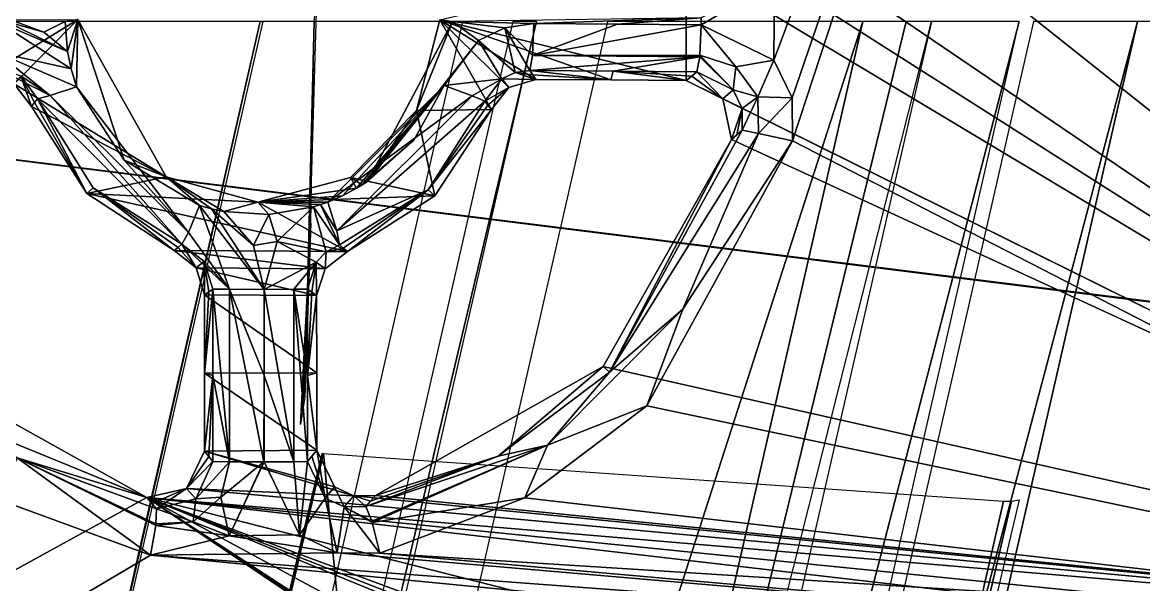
# Model space of a CAD drawing. Header units: millimetres. Extents: x -228 to 228, y -204 to 237.
# Drawn here: x 119.99 to 143.63, y -11.89 to -0.02 of the extents above; entities that cross this region are included whole.
import ezdxf

# ---------------------------------------------------------------- set-up
doc = ezdxf.new("R2010")
doc.units = ezdxf.units.MM
doc.header["$LTSCALE"] = 127.314815
for name, color, linetype in [('1', 7, 'CONTINUOUS'), ('1254', 7, 'CONTINUOUS'), ('1388', 7, 'CONTINUOUS'), ('1413', 7, 'CONTINUOUS'), ('1781', 7, 'CONTINUOUS'), ('1782', 7, 'CONTINUOUS'), ('1783', 7, 'CONTINUOUS'), ('1784', 7, 'CONTINUOUS'), ('1785', 7, 'CONTINUOUS'), ('1787', 7, 'CONTINUOUS'), ('1789', 7, 'CONTINUOUS'), ('1790', 7, 'CONTINUOUS'), ('1793', 7, 'CONTINUOUS'), ('1795', 7, 'CONTINUOUS'), ('1796', 7, 'CONTINUOUS'), ('2163', 7, 'CONTINUOUS'), ('28', 7, 'CONTINUOUS'), ('54', 7, 'CONTINUOUS'), ('579', 7, 'CONTINUOUS'), ('598', 7, 'CONTINUOUS'), ('605', 7, 'CONTINUOUS'), ('628', 7, 'CONTINUOUS'), ('629', 7, 'CONTINUOUS'), ('630', 7, 'CONTINUOUS'), ('631', 7, 'CONTINUOUS'), ('632', 7, 'CONTINUOUS'), ('633', 7, 'CONTINUOUS'), ('634', 7, 'CONTINUOUS'), ('636', 7, 'CONTINUOUS'), ('637', 7, 'CONTINUOUS'), ('733', 7, 'CONTINUOUS'), ('734', 7, 'CONTINUOUS'), ('735', 7, 'CONTINUOUS'), ('736', 7, 'CONTINUOUS'), ('737', 7, 'CONTINUOUS'), ('738', 7, 'CONTINUOUS'), ('739', 7, 'CONTINUOUS'), ('750', 7, 'CONTINUOUS'), ('751', 7, 'CONTINUOUS'), ('752', 7, 'CONTINUOUS'), ('753', 7, 'CONTINUOUS'), ('755', 7, 'CONTINUOUS'), ('756', 7, 'CONTINUOUS'), ('757', 7, 'CONTINUOUS'), ('758', 7, 'CONTINUOUS'), ('759', 7, 'CONTINUOUS'), ('760', 7, 'CONTINUOUS'), ('761', 7, 'CONTINUOUS'), ('762', 7, 'CONTINUOUS'), ('763', 7, 'CONTINUOUS'), ('772', 7, 'CONTINUOUS')]:
    doc.layers.add(name, color=color, linetype=linetype)

msp = doc.modelspace()

# ---------------------------------------------------------------- linework, layer by layer
at = {"layer": '1', "color": 5, "linetype": 'Continuous'}
for points in [[(170.748, -9.285, 1031.221), (153.046, 34.485, 1032.773), (96.5, 0, 1037.893), (170.748, -9.285, 1031.221)], [(93.212, -24.976, 1037.893), (170.748, -9.285, 1031.221), (96.5, 0, 1037.893), (93.212, -24.976, 1037.893)], [(163.91, -48.728, 1031.221), (170.748, -9.285, 1031.221), (93.212, -24.976, 1037.893), (163.91, -48.728, 1031.221)]]:
    msp.add_3dface(points, dxfattribs=at)
at = {"layer": '1254', "color": 5, "linetype": 'Continuous'}
for points in [[(121.292, 70.028, 1027.748), (159.452, -12.478, 1025.142), (120.549, 69.599, 1026.788), (121.292, 70.028, 1027.748)], [(121.292, 70.028, 1027.748), (142.708, 28.716, 1027.035), (159.452, -12.478, 1025.142), (121.292, 70.028, 1027.748)], [(157.798, -13.048, 1024.474), (140.861, 27.882, 1025.974), (120.549, 69.599, 1026.788), (157.798, -13.048, 1024.474)], [(157.798, -13.048, 1024.474), (120.549, 69.599, 1026.788), (158.696, -12.728, 1024.603), (157.798, -13.048, 1024.474)], [(120.549, 69.599, 1026.788), (159.452, -12.478, 1025.142), (158.696, -12.728, 1024.603), (120.549, 69.599, 1026.788)]]:
    msp.add_3dface(points, dxfattribs=at)
at = {"layer": '1388', "color": 5, "linetype": 'Continuous'}
for points in [[(129.787, 74.933, 1029.772), (168.078, -8.29, 1027.757), (129.505, 74.77, 1029.13), (129.787, 74.933, 1029.772)], [(168.078, -8.29, 1027.757), (167.777, -8.367, 1027.135), (129.505, 74.77, 1029.13), (168.078, -8.29, 1027.757)], [(167.169, -8.569, 1026.864), (162.751, 3.428, 1027.385), (129.505, 74.77, 1029.13), (167.169, -8.569, 1026.864)], [(167.777, -8.367, 1027.135), (167.169, -8.569, 1026.864), (129.505, 74.77, 1029.13), (167.777, -8.367, 1027.135)], [(168.078, -8.29, 1027.757), (129.787, 74.933, 1029.772), (163.663, 3.74, 1028.28), (168.078, -8.29, 1027.757)]]:
    msp.add_3dface(points, dxfattribs=at)
at = {"layer": '1413', "color": 5, "linetype": 'Continuous'}
msp.add_3dface([(144.853, 19.947, 1029.433), (143.37, 19.293, 1028.884), (156.732, -13.077, 1027.604), (144.853, 19.947, 1029.433)], dxfattribs=at)
at = {"layer": '1781', "color": 2, "linetype": 'Continuous'}
for points in [[(126.32, -9.122, 5), (106.877, -92.524, 5), (126.308, -9.121, 5), (126.32, -9.122, 5)], [(126.308, -9.121, 5), (106.877, -92.524, 5), (116.997, -48.46, 5), (126.308, -9.121, 5)], [(126.333, -9.123, 5), (106.877, -92.524, 5), (126.32, -9.122, 5), (126.333, -9.123, 5)], [(130.613, -54.072, 5), (106.877, -92.524, 5), (126.333, -9.123, 5), (130.613, -54.072, 5)], [(140.673, -10.126, 5), (130.613, -54.072, 5), (126.333, -9.123, 5), (140.673, -10.126, 5)], [(141.002, -10.097, 5), (130.613, -54.072, 5), (140.84, -10.125, 5), (141.002, -10.097, 5)], [(140.84, -10.125, 5), (130.613, -54.072, 5), (140.673, -10.126, 5), (140.84, -10.125, 5)]]:
    msp.add_3dface(points, dxfattribs=at)
at = {"layer": '1782', "color": 2, "linetype": 'Continuous'}
for points in [[(125, 0, 17), (112.675, -54.259, 17), (112.621, -54.235, 17), (125, 0, 17)], [(125.059, 0, 17), (112.675, -54.259, 17), (125, 0, 17), (125.059, 0, 17)]]:
    msp.add_3dface(points, dxfattribs=at)
at = {"layer": '1783', "color": 2, "linetype": 'Continuous'}
msp.add_3dface([(129.271, 0, 22), (117.271, 0, 22), (116.469, -56.089, 22), (129.271, 0, 22)], dxfattribs=at)
at = {"layer": '1784', "color": 2, "linetype": 'Continuous'}
for points in [[(124.069, -59.746, 10), (137.705, 0, 10), (119.22, -57.411, 10), (124.069, -59.746, 10)], [(137.705, 0, 10), (132.323, 0, 10), (119.22, -57.411, 10), (137.705, 0, 10)]]:
    msp.add_3dface(points, dxfattribs=at)
at = {"layer": '1785', "color": 2, "linetype": 'Continuous'}
for points in [[(143.5, 0, 26), (129.289, -62.262, 26), (149.517, 0, 26), (143.5, 0, 26)], [(149.517, 0, 26), (129.289, -62.262, 26), (134.711, -64.871, 26), (149.517, 0, 26)]]:
    msp.add_3dface(points, dxfattribs=at)
at = {"layer": '1787', "color": 2, "linetype": 'Continuous'}
for points in [[(147.855, 0, 18.855), (138.889, -66.886, 25.156), (133.212, -64.152, 18.855), (147.855, 0, 18.855)], [(154.156, 0, 25.156), (138.889, -66.886, 25.156), (147.855, 0, 18.855), (154.156, 0, 25.156)]]:
    msp.add_3dface(points, dxfattribs=at)
at = {"layer": '1789', "color": 2, "linetype": 'Continuous'}
for points in [[(147.478, 0, 14.121), (133.081, -64.089, 18.527), (132.873, -63.988, 14.121), (147.478, 0, 14.121)], [(147.709, 0, 18.527), (133.081, -64.089, 18.527), (147.478, 0, 14.121), (147.709, 0, 18.527)]]:
    msp.add_3dface(points, dxfattribs=at)
at = {"layer": '1790', "color": 2, "linetype": 'Continuous'}
for points in [[(129.289, -62.262, 26), (143.5, 0, 26), (127.311, -61.31, 23.804), (129.289, -62.262, 26)], [(143.5, 0, 26), (141.304, 0, 23.804), (127.311, -61.31, 23.804), (143.5, 0, 26)]]:
    msp.add_3dface(points, dxfattribs=at)
at = {"layer": '1793', "color": 2, "linetype": 'Continuous'}
for points in [[(127.037, -61.178, 18), (141, 0, 18), (125.374, -60.377, 11.112), (127.037, -61.178, 18)], [(141, 0, 18), (139.154, 0, 11.112), (125.374, -60.377, 11.112), (141, 0, 18)]]:
    msp.add_3dface(points, dxfattribs=at)
at = {"layer": '1795', "color": 2, "linetype": 'Continuous'}
for points in [[(117.87, -56.763, 11.421), (130.826, 0, 11.421), (117.42, -56.547, 20.945), (117.87, -56.763, 11.421)], [(117.42, -56.547, 20.945), (130.826, 0, 11.421), (130.326, 0, 20.945), (117.42, -56.547, 20.945)]]:
    msp.add_3dface(points, dxfattribs=at)
at = {"layer": '1796', "color": 2, "linetype": 'Continuous'}
for points in [[(125.939, -7.942, 4.474), (126.137, 0, 5.474), (126.189, 0.444, 4.474), (125.939, -7.942, 4.474)], [(126.065, -4.258, 5.474), (126.137, 0, 5.474), (125.939, -7.942, 4.474), (126.065, -4.258, 5.474)], [(125.85, -8.512, 5.474), (126.065, -4.258, 5.474), (125.893, -8.236, 4.991), (125.85, -8.512, 5.474)], [(125.893, -8.236, 4.991), (126.065, -4.258, 5.474), (125.939, -7.942, 4.474), (125.893, -8.236, 4.991)]]:
    msp.add_3dface(points, dxfattribs=at)
at = {"layer": '2163', "color": 5, "linetype": 'Continuous'}
for points in [[(137.705, 0, 10), (124.069, -59.746, 10), (138.619, 0, 10.31), (137.705, 0, 10)], [(124.069, -59.746, 10), (139.154, 0, 11.112), (138.619, 0, 10.31), (124.069, -59.746, 10)]]:
    msp.add_3dface(points, dxfattribs=at)
at = {"layer": '28', "color": 5, "linetype": 'Continuous'}
for points in [[(170.52, -9.273, 1029.234), (96.5, 0, 1035.889), (152.865, 34.39, 1030.783), (170.52, -9.273, 1029.234)], [(93.212, -24.976, 1035.889), (96.5, 0, 1035.889), (170.52, -9.273, 1029.234), (93.212, -24.976, 1035.889)], [(163.692, -48.663, 1029.234), (93.212, -24.976, 1035.889), (170.52, -9.273, 1029.234), (163.692, -48.663, 1029.234)]]:
    msp.add_3dface(points, dxfattribs=at)
at = {"layer": '54', "color": 5, "linetype": 'Continuous'}
for points in [[(157.798, -13.048, 1024.474), (132.228, 7.286, 1027.011), (140.861, 27.882, 1025.974), (157.798, -13.048, 1024.474)], [(134.935, 2.495, 1026.783), (132.228, 7.286, 1027.011), (157.798, -13.048, 1024.474), (134.935, 2.495, 1026.783)], [(134.756, 1.636, 1026.801), (134.935, 2.495, 1026.783), (157.798, -13.048, 1024.474), (134.756, 1.636, 1026.801)], [(133.979, 1.249, 1026.871), (134.756, 1.636, 1026.801), (157.798, -13.048, 1024.474), (133.979, 1.249, 1026.871)], [(133.979, 1.249, 1026.871), (133.979, -1.249, 1026.871), (128.791, 0.029, 1027.331), (133.979, 1.249, 1026.871)], [(133.979, -1.249, 1026.871), (133.979, 1.249, 1026.871), (157.798, -13.048, 1024.474), (133.979, -1.249, 1026.871)], [(98.089, 0, 1029.672), (122.607, -10.053, 1027.819), (94.747, -25.387, 1029.672), (98.089, 0, 1029.672)], [(121.153, 0.039, 1027.973), (119.248, -1.139, 1028.126), (98.089, 0, 1029.672), (121.153, 0.039, 1027.973)], [(117.569, -7.235, 1028.243), (122.607, -10.053, 1027.819), (98.089, 0, 1029.672), (117.569, -7.235, 1028.243)], [(119.813, -1.32, 1028.081), (119.248, -1.139, 1028.126), (121.153, 0.039, 1027.973), (119.813, -1.32, 1028.081)], [(123.015, -3.28, 1027.816), (119.813, -1.32, 1028.081), (121.153, 0.039, 1027.973), (123.015, -3.28, 1027.816)], [(128.791, 0.029, 1027.331), (129.875, -1.858, 1027.235), (128.294, -1.885, 1027.372), (128.791, 0.029, 1027.331)], [(130.24, -1.397, 1027.204), (129.875, -1.858, 1027.235), (128.791, 0.029, 1027.331), (130.24, -1.397, 1027.204)], [(130.811, -1.224, 1027.154), (130.24, -1.397, 1027.204), (128.791, 0.029, 1027.331), (130.811, -1.224, 1027.154)], [(132.395, -1.236, 1027.013), (130.811, -1.224, 1027.154), (128.791, 0.029, 1027.331), (132.395, -1.236, 1027.013)], [(133.979, -1.249, 1026.871), (132.395, -1.236, 1027.013), (128.791, 0.029, 1027.331), (133.979, -1.249, 1026.871)], [(120.177, -1.794, 1028.051), (119.813, -1.32, 1028.081), (123.015, -3.28, 1027.816), (120.177, -1.794, 1028.051)], [(134.756, -1.636, 1026.801), (133.979, -1.249, 1026.871), (157.798, -13.048, 1024.474), (134.756, -1.636, 1026.801)], [(134.935, -2.495, 1026.783), (134.756, -1.636, 1026.801), (157.798, -13.048, 1024.474), (134.935, -2.495, 1026.783)], [(121.344, -3.633, 1027.953), (120.177, -1.794, 1028.051), (123.015, -3.28, 1027.816), (121.344, -3.633, 1027.953)], [(128.681, -3.684, 1027.335), (126.903, -3.295, 1027.489), (128.294, -1.885, 1027.372), (128.681, -3.684, 1027.335)], [(129.875, -1.858, 1027.235), (128.681, -3.684, 1027.335), (128.294, -1.885, 1027.372), (129.875, -1.858, 1027.235)], [(132.228, -7.286, 1027.011), (134.935, -2.495, 1026.783), (157.798, -13.048, 1024.474), (132.228, -7.286, 1027.011)], [(124.953, -3.819, 1027.653), (121.344, -3.633, 1027.953), (123.015, -3.28, 1027.816), (124.953, -3.819, 1027.653)], [(126.903, -3.295, 1027.489), (128.681, -3.684, 1027.335), (124.953, -3.819, 1027.653), (126.903, -3.295, 1027.489)], [(123.186, -4.839, 1027.798), (121.344, -3.633, 1027.953), (126.838, -4.858, 1027.491), (123.186, -4.839, 1027.798)], [(126.838, -4.858, 1027.491), (121.344, -3.633, 1027.953), (124.953, -3.819, 1027.653), (126.838, -4.858, 1027.491)], [(128.681, -3.684, 1027.335), (126.838, -4.858, 1027.491), (124.953, -3.819, 1027.653), (128.681, -3.684, 1027.335)], [(123.651, -5.205, 1027.758), (123.186, -4.839, 1027.798), (126.367, -5.222, 1027.529), (123.651, -5.205, 1027.758)], [(126.367, -5.222, 1027.529), (123.186, -4.839, 1027.798), (126.838, -4.858, 1027.491), (126.367, -5.222, 1027.529)], [(123.827, -5.775, 1027.741), (123.651, -5.205, 1027.758), (126.19, -5.787, 1027.542), (123.827, -5.775, 1027.741)], [(126.19, -5.787, 1027.542), (123.651, -5.205, 1027.758), (126.367, -5.222, 1027.529), (126.19, -5.787, 1027.542)], [(123.827, -7.425, 1027.734), (123.827, -5.775, 1027.741), (126.191, -7.42, 1027.535), (123.827, -7.425, 1027.734)], [(126.191, -7.42, 1027.535), (123.827, -5.775, 1027.741), (126.19, -5.787, 1027.542), (126.191, -7.42, 1027.535)], [(127.433, -10.007, 1027.414), (132.228, -7.286, 1027.011), (157.798, -13.048, 1024.474), (127.433, -10.007, 1027.414)], [(123.826, -9.074, 1027.725), (123.827, -7.425, 1027.734), (126.192, -9.052, 1027.526), (123.826, -9.074, 1027.725)], [(126.192, -9.052, 1027.526), (123.827, -7.425, 1027.734), (126.191, -7.42, 1027.535), (126.192, -9.052, 1027.526)], [(123.448, -9.861, 1027.751), (123.826, -9.074, 1027.725), (126.977, -10.017, 1027.453), (123.448, -9.861, 1027.751)], [(126.57, -9.828, 1027.489), (123.826, -9.074, 1027.725), (126.192, -9.052, 1027.526), (126.57, -9.828, 1027.489)], [(126.977, -10.017, 1027.453), (123.826, -9.074, 1027.725), (126.57, -9.828, 1027.489), (126.977, -10.017, 1027.453)], [(122.607, -10.053, 1027.819), (123.448, -9.861, 1027.751), (157.798, -13.048, 1024.474), (122.607, -10.053, 1027.819)], [(123.448, -9.861, 1027.751), (126.977, -10.017, 1027.453), (157.798, -13.048, 1024.474), (123.448, -9.861, 1027.751)], [(94.747, -25.387, 1029.672), (122.607, -10.053, 1027.819), (165.546, -38.993, 1023.174), (94.747, -25.387, 1029.672)], [(165.256, -37.824, 1023.237), (122.607, -10.053, 1027.819), (163.856, -32.414, 1023.52), (165.256, -37.824, 1023.237)], [(122.607, -10.053, 1027.819), (165.256, -37.824, 1023.237), (165.401, -38.408, 1023.205), (122.607, -10.053, 1027.819)], [(163.856, -32.414, 1023.52), (122.607, -10.053, 1027.819), (162.146, -26.321, 1023.829), (163.856, -32.414, 1023.52)], [(162.146, -26.321, 1023.829), (122.607, -10.053, 1027.819), (161.888, -25.452, 1023.872), (162.146, -26.321, 1023.829)], [(161.888, -25.452, 1023.872), (122.607, -10.053, 1027.819), (161.618, -24.554, 1023.917), (161.888, -25.452, 1023.872)], [(161.618, -24.554, 1023.917), (122.607, -10.053, 1027.819), (160.053, -19.583, 1024.161), (161.618, -24.554, 1023.917)], [(160.053, -19.583, 1024.161), (122.607, -10.053, 1027.819), (158.213, -14.196, 1024.419), (160.053, -19.583, 1024.161)], [(158.213, -14.196, 1024.419), (122.607, -10.053, 1027.819), (158.002, -13.608, 1024.447), (158.213, -14.196, 1024.419)], [(158.002, -13.608, 1024.447), (122.607, -10.053, 1027.819), (157.798, -13.048, 1024.474), (158.002, -13.608, 1024.447)], [(165.546, -38.993, 1023.174), (122.607, -10.053, 1027.819), (165.401, -38.408, 1023.205), (165.546, -38.993, 1023.174)], [(126.977, -10.017, 1027.453), (127.433, -10.007, 1027.414), (157.798, -13.048, 1024.474), (126.977, -10.017, 1027.453)]]:
    msp.add_3dface(points, dxfattribs=at)
at = {"layer": '579', "color": 5, "linetype": 'Continuous'}
for points in [[(126.476, 73.021, 1028.903), (128.922, 74.433, 1028.874), (167.169, -8.569, 1026.864), (126.476, 73.021, 1028.903)], [(167.169, -8.569, 1026.864), (128.922, 74.433, 1028.874), (162.751, 3.428, 1027.385), (167.169, -8.569, 1026.864)], [(124.565, 71.918, 1028.934), (126.476, 73.021, 1028.903), (163.823, -10.296, 1026.662), (124.565, 71.918, 1028.934)], [(163.823, -10.296, 1026.662), (126.476, 73.021, 1028.903), (167.169, -8.569, 1026.864), (163.823, -10.296, 1026.662)], [(122.24, 70.575, 1028.707), (124.565, 71.918, 1028.934), (161.642, -11.401, 1026.38), (122.24, 70.575, 1028.707)], [(161.642, -11.401, 1026.38), (124.565, 71.918, 1028.934), (163.823, -10.296, 1026.662), (161.642, -11.401, 1026.38)], [(121.292, 70.028, 1027.748), (122.24, 70.575, 1028.707), (160.305, -12.063, 1025.877), (121.292, 70.028, 1027.748)], [(160.305, -12.063, 1025.877), (122.24, 70.575, 1028.707), (161.642, -11.401, 1026.38), (160.305, -12.063, 1025.877)], [(142.708, 28.716, 1027.035), (121.292, 70.028, 1027.748), (160.305, -12.063, 1025.877), (142.708, 28.716, 1027.035)], [(159.452, -12.478, 1025.142), (142.708, 28.716, 1027.035), (160.305, -12.063, 1025.877), (159.452, -12.478, 1025.142)]]:
    msp.add_3dface(points, dxfattribs=at)
at = {"layer": '598', "color": 5, "linetype": 'Continuous'}
for points in [[(120.796, 69.742, 1031.257), (120.194, 69.394, 1030.83), (159.266, -12.211, 1028.73), (120.796, 69.742, 1031.257)], [(147.435, 18.692, 1030.461), (120.796, 69.742, 1031.257), (159.266, -12.211, 1028.73), (147.435, 18.692, 1030.461)], [(120.194, 69.394, 1030.83), (119.683, 69.099, 1030.304), (159.266, -12.211, 1028.73), (120.194, 69.394, 1030.83)], [(159.266, -12.211, 1028.73), (119.683, 69.099, 1030.304), (144.853, 19.947, 1029.433), (159.266, -12.211, 1028.73)]]:
    msp.add_3dface(points, dxfattribs=at)
at = {"layer": '605', "color": 5, "linetype": 'Continuous'}
for points in [[(135.833, -0.819, 1029.716), (136.218, -1.611, 1029.68), (143.37, 19.293, 1028.884), (135.833, -0.819, 1029.716)], [(135.846, 0.836, 1029.715), (135.833, -0.819, 1029.716), (143.37, 19.293, 1028.884), (135.846, 0.836, 1029.715)], [(136.218, -1.611, 1029.68), (136.223, -2.52, 1029.678), (143.37, 19.293, 1028.884), (136.218, -1.611, 1029.68)], [(143.37, 19.293, 1028.884), (136.223, -2.52, 1029.678), (156.732, -13.077, 1027.604), (143.37, 19.293, 1028.884)], [(134.298, -0.071, 1029.855), (135.833, -0.819, 1029.716), (135.846, 0.836, 1029.715), (134.298, -0.071, 1029.855)], [(134.298, 0.071, 1029.855), (134.298, -0.071, 1029.855), (135.846, 0.836, 1029.715), (134.298, 0.071, 1029.855)], [(120.887, 0, 1031.004), (119.837, 0, 1031.089), (120.438, -0.228, 1031.04), (120.887, 0, 1031.004)], [(120.937, -0.638, 1031), (120.887, 0, 1031.004), (120.438, -0.228, 1031.04), (120.937, -0.638, 1031)], [(129.053, 0, 1030.319), (130.77, -0.044, 1030.169), (134.298, 0.071, 1029.855), (129.053, 0, 1030.319)], [(130.77, -0.044, 1030.169), (132.534, -0.057, 1030.013), (134.298, 0.071, 1029.855), (130.77, -0.044, 1030.169)], [(132.534, -0.057, 1030.013), (134.298, -0.071, 1029.855), (134.298, 0.071, 1029.855), (132.534, -0.057, 1030.013)], [(127.262, -3.379, 1030.469), (129.606, -0.404, 1030.271), (129.053, 0, 1030.319), (127.262, -3.379, 1030.469)], [(130.155, -0.135, 1030.223), (130.77, -0.044, 1030.169), (129.053, 0, 1030.319), (130.155, -0.135, 1030.223)], [(129.606, -0.404, 1030.271), (130.155, -0.135, 1030.223), (129.053, 0, 1030.319), (129.606, -0.404, 1030.271)], [(128.882, -1.354, 1030.333), (129.606, -0.404, 1030.271), (127.262, -3.379, 1030.469), (128.882, -1.354, 1030.333)], [(128.237, -2.505, 1030.387), (128.882, -1.354, 1030.333), (127.262, -3.379, 1030.469), (128.237, -2.505, 1030.387)], [(136.223, -2.52, 1029.678), (133.154, -8.114, 1029.936), (156.732, -13.077, 1027.604), (136.223, -2.52, 1029.678)], [(125.184, -4.077, 1030.644), (124.235, -4.016, 1030.723), (124.856, -4.729, 1030.669), (125.184, -4.077, 1030.644)], [(126.121, -3.917, 1030.565), (125.184, -4.077, 1030.644), (125.361, -4.648, 1030.627), (126.121, -3.917, 1030.565)], [(125.361, -4.648, 1030.627), (125.184, -4.077, 1030.644), (124.856, -4.729, 1030.669), (125.361, -4.648, 1030.627)], [(125.084, -5.657, 1030.647), (125.361, -4.648, 1030.627), (124.856, -4.729, 1030.669), (125.084, -5.657, 1030.647)], [(125.084, -5.657, 1030.647), (125.081, -7.478, 1030.639), (125.086, -7.478, 1030.639), (125.084, -5.657, 1030.647)], [(125.081, -7.478, 1030.639), (125.08, -9.299, 1030.629), (125.086, -7.478, 1030.639), (125.081, -7.478, 1030.639)], [(125.086, -7.478, 1030.639), (125.08, -9.299, 1030.629), (125.087, -9.298, 1030.628), (125.086, -7.478, 1030.639)], [(133.154, -8.114, 1029.936), (130.581, -10.058, 1030.152), (156.732, -13.077, 1027.604), (133.154, -8.114, 1029.936)], [(125.08, -9.299, 1030.629), (124.345, -10.857, 1030.68), (125.087, -9.298, 1030.628), (125.08, -9.299, 1030.629)], [(125.087, -9.298, 1030.628), (124.345, -10.857, 1030.68), (125.829, -10.84, 1030.556), (125.087, -9.298, 1030.628)], [(122.688, -11.269, 1030.814), (119.473, -10.089, 1031.084), (97.559, -26.141, 1032.484), (122.688, -11.269, 1030.814)], [(130.581, -10.058, 1030.152), (127.524, -11.223, 1030.409), (156.732, -13.077, 1027.604), (130.581, -10.058, 1030.152)], [(124.345, -10.857, 1030.68), (122.688, -11.269, 1030.814), (126.621, -11.221, 1030.486), (124.345, -10.857, 1030.68)], [(125.829, -10.84, 1030.556), (124.345, -10.857, 1030.68), (126.621, -11.221, 1030.486), (125.829, -10.84, 1030.556)], [(122.688, -11.269, 1030.814), (97.559, -26.141, 1032.484), (157.31, -14.63, 1027.528), (122.688, -11.269, 1030.814)], [(126.621, -11.221, 1030.486), (122.688, -11.269, 1030.814), (157.016, -13.835, 1027.567), (126.621, -11.221, 1030.486)], [(157.016, -13.835, 1027.567), (122.688, -11.269, 1030.814), (157.31, -14.63, 1027.528), (157.016, -13.835, 1027.567)], [(127.524, -11.223, 1030.409), (126.621, -11.221, 1030.486), (157.016, -13.835, 1027.567), (127.524, -11.223, 1030.409)], [(156.732, -13.077, 1027.604), (127.524, -11.223, 1030.409), (157.016, -13.835, 1027.567), (156.732, -13.077, 1027.604)]]:
    msp.add_3dface(points, dxfattribs=at)
at = {"layer": '628', "color": 5, "linetype": 'Continuous'}
for points in [[(121.153, 0.039, 1027.973), (120.887, 0, 1031.004), (120.937, -0.638, 1031), (121.153, 0.039, 1027.973)], [(121.153, 0.039, 1027.973), (120.937, -0.638, 1031), (121.014, -1.005, 1030.981), (121.153, 0.039, 1027.973)], [(121.129, -1.38, 1030.961), (121.153, 0.039, 1027.973), (121.014, -1.005, 1030.981), (121.129, -1.38, 1030.961)], [(122.131, -2.932, 1030.884), (121.153, 0.039, 1027.973), (121.129, -1.38, 1030.961), (122.131, -2.932, 1030.884)], [(123.015, -3.28, 1027.816), (121.153, 0.039, 1027.973), (122.131, -2.932, 1030.884), (123.015, -3.28, 1027.816)], [(123.717, -3.885, 1030.759), (123.015, -3.28, 1027.816), (122.131, -2.932, 1030.884), (123.717, -3.885, 1030.759)], [(124.953, -3.819, 1027.653), (123.015, -3.28, 1027.816), (124.235, -4.016, 1030.723), (124.953, -3.819, 1027.653)], [(124.235, -4.016, 1030.723), (123.015, -3.28, 1027.816), (123.976, -3.96, 1030.741), (124.235, -4.016, 1030.723)], [(123.976, -3.96, 1030.741), (123.015, -3.28, 1027.816), (123.717, -3.885, 1030.759), (123.976, -3.96, 1030.741)], [(126.903, -3.295, 1027.489), (124.953, -3.819, 1027.653), (127.034, -3.523, 1030.489), (126.903, -3.295, 1027.489)], [(127.034, -3.523, 1030.489), (124.953, -3.819, 1027.653), (126.737, -3.681, 1030.513), (127.034, -3.523, 1030.489)], [(126.737, -3.681, 1030.513), (124.953, -3.819, 1027.653), (126.428, -3.813, 1030.539), (126.737, -3.681, 1030.513)], [(124.953, -3.819, 1027.653), (124.235, -4.016, 1030.723), (125.184, -4.077, 1030.644), (124.953, -3.819, 1027.653)], [(126.428, -3.813, 1030.539), (124.953, -3.819, 1027.653), (126.274, -3.869, 1030.552), (126.428, -3.813, 1030.539)], [(124.953, -3.819, 1027.653), (125.184, -4.077, 1030.644), (126.121, -3.917, 1030.565), (124.953, -3.819, 1027.653)], [(124.953, -3.819, 1027.653), (126.121, -3.917, 1030.565), (126.274, -3.869, 1030.552), (124.953, -3.819, 1027.653)]]:
    msp.add_3dface(points, dxfattribs=at)
at = {"layer": '629', "color": 5, "linetype": 'Continuous'}
for points in [[(128.791, 0.029, 1027.331), (128.294, -1.885, 1027.372), (129.053, 0, 1030.319), (128.791, 0.029, 1027.331)], [(128.294, -1.885, 1027.372), (127.262, -3.379, 1030.469), (129.053, 0, 1030.319), (128.294, -1.885, 1027.372)], [(128.294, -1.885, 1027.372), (126.903, -3.295, 1027.489), (127.262, -3.379, 1030.469), (128.294, -1.885, 1027.372)], [(127.262, -3.379, 1030.469), (126.903, -3.295, 1027.489), (127.149, -3.453, 1030.479), (127.262, -3.379, 1030.469)], [(126.903, -3.295, 1027.489), (127.034, -3.523, 1030.489), (127.149, -3.453, 1030.479), (126.903, -3.295, 1027.489)]]:
    msp.add_3dface(points, dxfattribs=at)
at = {"layer": '630', "color": 5, "linetype": 'Continuous'}
for points in [[(125.998, -5.653, 1029.737), (125.999, -7.473, 1029.729), (126.09, -5.718, 1028.681), (125.998, -5.653, 1029.737)], [(125.999, -7.473, 1029.729), (126.19, -5.787, 1027.542), (126.09, -5.718, 1028.681), (125.999, -7.473, 1029.729)], [(126.191, -7.42, 1027.535), (126.19, -5.787, 1027.542), (125.999, -7.473, 1029.729), (126.191, -7.42, 1027.535)], [(126.192, -9.052, 1027.526), (126.191, -7.42, 1027.535), (125.999, -7.473, 1029.729), (126.192, -9.052, 1027.526)], [(126, -9.292, 1029.719), (126.192, -9.052, 1027.526), (125.999, -7.473, 1029.729), (126, -9.292, 1029.719)], [(126.192, -9.052, 1027.526), (126, -9.292, 1029.719), (126.092, -9.177, 1028.664), (126.192, -9.052, 1027.526)]]:
    msp.add_3dface(points, dxfattribs=at)
at = {"layer": '631', "color": 5, "linetype": 'Continuous'}
for points in [[(129.734, -1.687, 1029.424), (128.542, -3.555, 1029.505), (129.802, -1.77, 1028.367), (129.734, -1.687, 1029.424)], [(128.542, -3.555, 1029.505), (129.875, -1.858, 1027.235), (129.802, -1.77, 1028.367), (128.542, -3.555, 1029.505)], [(128.681, -3.684, 1027.335), (129.875, -1.858, 1027.235), (128.542, -3.555, 1029.505), (128.681, -3.684, 1027.335)], [(128.542, -3.555, 1029.505), (126.671, -4.72, 1029.631), (126.752, -4.787, 1028.6), (128.542, -3.555, 1029.505)], [(126.838, -4.858, 1027.491), (128.542, -3.555, 1029.505), (126.752, -4.787, 1028.6), (126.838, -4.858, 1027.491)], [(126.838, -4.858, 1027.491), (128.681, -3.684, 1027.335), (128.542, -3.555, 1029.505), (126.838, -4.858, 1027.491)]]:
    msp.add_3dface(points, dxfattribs=at)
at = {"layer": '632', "color": 5, "linetype": 'Continuous'}
for points in [[(130.682, -1.04, 1029.26), (132.395, -1.236, 1027.013), (132.445, -1.053, 1029.104), (130.682, -1.04, 1029.26)], [(132.395, -1.236, 1027.013), (130.682, -1.04, 1029.26), (130.745, -1.129, 1028.241), (132.395, -1.236, 1027.013)], [(130.811, -1.224, 1027.154), (132.395, -1.236, 1027.013), (130.745, -1.129, 1028.241), (130.811, -1.224, 1027.154)], [(132.395, -1.236, 1027.013), (133.979, -1.249, 1026.871), (132.445, -1.053, 1029.104), (132.395, -1.236, 1027.013)], [(132.445, -1.053, 1029.104), (133.979, -1.249, 1026.871), (134.098, -1.155, 1027.943), (132.445, -1.053, 1029.104)], [(134.208, -1.067, 1028.946), (132.445, -1.053, 1029.104), (134.098, -1.155, 1027.943), (134.208, -1.067, 1028.946)]]:
    msp.add_3dface(points, dxfattribs=at)
at = {"layer": '633', "color": 5, "linetype": 'Continuous'}
for points in [[(135.16, -2.299, 1028.77), (134.935, -2.495, 1026.783), (132.362, -7.402, 1029.027), (135.16, -2.299, 1028.77)], [(134.935, -2.495, 1026.783), (135.16, -2.299, 1028.77), (135.052, -2.394, 1027.808), (134.935, -2.495, 1026.783)], [(134.935, -2.495, 1026.783), (132.228, -7.286, 1027.011), (132.362, -7.402, 1029.027), (134.935, -2.495, 1026.783)], [(132.228, -7.286, 1027.011), (127.433, -10.007, 1027.414), (130.016, -9.177, 1029.243), (132.228, -7.286, 1027.011)], [(132.362, -7.402, 1029.027), (132.228, -7.286, 1027.011), (130.016, -9.177, 1029.243), (132.362, -7.402, 1029.027)], [(127.227, -10.242, 1029.499), (130.016, -9.177, 1029.243), (127.326, -10.13, 1028.495), (127.227, -10.242, 1029.499)], [(130.016, -9.177, 1029.243), (127.433, -10.007, 1027.414), (127.326, -10.13, 1028.495), (130.016, -9.177, 1029.243)]]:
    msp.add_3dface(points, dxfattribs=at)
at = {"layer": '634', "color": 5, "linetype": 'Continuous'}
for points in [[(122.607, -10.053, 1027.819), (117.569, -7.235, 1028.243), (119.877, -9.212, 1030.174), (122.607, -10.053, 1027.819)], [(122.813, -10.287, 1029.905), (122.607, -10.053, 1027.819), (119.877, -9.212, 1030.174), (122.813, -10.287, 1029.905)], [(122.607, -10.053, 1027.819), (122.813, -10.287, 1029.905), (122.714, -10.175, 1028.902), (122.607, -10.053, 1027.819)]]:
    msp.add_3dface(points, dxfattribs=at)
at = {"layer": '636', "color": 5, "linetype": 'Continuous'}
for points in [[(121.344, -3.633, 1027.953), (120.308, -1.638, 1030.058), (120.244, -1.714, 1029.085), (121.344, -3.633, 1027.953)], [(120.308, -1.638, 1030.058), (121.344, -3.633, 1027.953), (121.478, -3.516, 1029.98), (120.308, -1.638, 1030.058)], [(120.177, -1.794, 1028.051), (121.344, -3.633, 1027.953), (120.244, -1.714, 1029.085), (120.177, -1.794, 1028.051)], [(121.344, -3.633, 1027.953), (123.186, -4.839, 1027.798), (121.478, -3.516, 1029.98), (121.344, -3.633, 1027.953)], [(123.346, -4.706, 1029.854), (121.478, -3.516, 1029.98), (123.269, -4.77, 1028.859), (123.346, -4.706, 1029.854)], [(121.478, -3.516, 1029.98), (123.186, -4.839, 1027.798), (123.269, -4.77, 1028.859), (121.478, -3.516, 1029.98)]]:
    msp.add_3dface(points, dxfattribs=at)
at = {"layer": '637', "color": 5, "linetype": 'Continuous'}
for points in [[(124.002, -5.653, 1029.738), (123.827, -7.425, 1027.734), (124.001, -7.473, 1029.73), (124.002, -5.653, 1029.738)], [(123.827, -7.425, 1027.734), (124.002, -5.653, 1029.738), (123.917, -5.712, 1028.771), (123.827, -7.425, 1027.734)], [(123.827, -5.775, 1027.741), (123.827, -7.425, 1027.734), (123.917, -5.712, 1028.771), (123.827, -5.775, 1027.741)], [(123.827, -7.425, 1027.734), (123.826, -9.074, 1027.725), (124.001, -7.473, 1029.73), (123.827, -7.425, 1027.734)], [(124.001, -7.473, 1029.73), (123.826, -9.074, 1027.725), (123.916, -9.188, 1028.76), (124.001, -7.473, 1029.73)], [(124, -9.292, 1029.72), (124.001, -7.473, 1029.73), (123.916, -9.188, 1028.76), (124, -9.292, 1029.72)]]:
    msp.add_3dface(points, dxfattribs=at)
at = {"layer": '733', "color": 5, "linetype": 'Continuous'}
for points in [[(119.813, -1.32, 1028.081), (120.177, -1.794, 1028.051), (119.95, -1.148, 1030.137), (119.813, -1.32, 1028.081)], [(120.177, -1.794, 1028.051), (120.244, -1.714, 1029.085), (119.95, -1.148, 1030.137), (120.177, -1.794, 1028.051)], [(120.244, -1.714, 1029.085), (120.308, -1.638, 1030.058), (119.95, -1.148, 1030.137), (120.244, -1.714, 1029.085)]]:
    msp.add_3dface(points, dxfattribs=at)
at = {"layer": '734', "color": 5, "linetype": 'Continuous'}
for points in [[(123.826, -9.074, 1027.725), (123.448, -9.861, 1027.751), (123.916, -9.188, 1028.76), (123.826, -9.074, 1027.725)], [(123.448, -9.861, 1027.751), (124, -9.292, 1029.72), (123.916, -9.188, 1028.76), (123.448, -9.861, 1027.751)], [(124, -9.292, 1029.72), (123.448, -9.861, 1027.751), (123.64, -10.079, 1029.821), (124, -9.292, 1029.72)], [(123.448, -9.861, 1027.751), (122.607, -10.053, 1027.819), (122.714, -10.175, 1028.902), (123.448, -9.861, 1027.751)], [(122.813, -10.287, 1029.905), (123.448, -9.861, 1027.751), (122.714, -10.175, 1028.902), (122.813, -10.287, 1029.905)], [(123.448, -9.861, 1027.751), (122.813, -10.287, 1029.905), (123.64, -10.079, 1029.821), (123.448, -9.861, 1027.751)]]:
    msp.add_3dface(points, dxfattribs=at)
at = {"layer": '735', "color": 5, "linetype": 'Continuous'}
for points in [[(123.651, -5.205, 1027.758), (123.346, -4.706, 1029.854), (123.269, -4.77, 1028.859), (123.651, -5.205, 1027.758)], [(123.346, -4.706, 1029.854), (123.651, -5.205, 1027.758), (123.822, -5.072, 1029.792), (123.346, -4.706, 1029.854)], [(123.186, -4.839, 1027.798), (123.651, -5.205, 1027.758), (123.269, -4.77, 1028.859), (123.186, -4.839, 1027.798)], [(123.651, -5.205, 1027.758), (123.827, -5.775, 1027.741), (123.822, -5.072, 1029.792), (123.651, -5.205, 1027.758)], [(123.827, -5.775, 1027.741), (123.917, -5.712, 1028.771), (123.822, -5.072, 1029.792), (123.827, -5.775, 1027.741)], [(123.917, -5.712, 1028.771), (124.002, -5.653, 1029.738), (123.822, -5.072, 1029.792), (123.917, -5.712, 1028.771)]]:
    msp.add_3dface(points, dxfattribs=at)
at = {"layer": '736', "color": 5, "linetype": 'Continuous'}
for points in [[(126.752, -4.787, 1028.6), (126.671, -4.72, 1029.631), (126.394, -4.863, 1029.691), (126.752, -4.787, 1028.6)], [(126.179, -5.081, 1029.73), (126.367, -5.222, 1027.529), (126.394, -4.863, 1029.691), (126.179, -5.081, 1029.73)], [(126.367, -5.222, 1027.529), (126.838, -4.858, 1027.491), (126.394, -4.863, 1029.691), (126.367, -5.222, 1027.529)], [(126.838, -4.858, 1027.491), (126.752, -4.787, 1028.6), (126.394, -4.863, 1029.691), (126.838, -4.858, 1027.491)], [(125.998, -5.653, 1029.737), (126.09, -5.718, 1028.681), (126.179, -5.081, 1029.73), (125.998, -5.653, 1029.737)], [(126.09, -5.718, 1028.681), (126.19, -5.787, 1027.542), (126.179, -5.081, 1029.73), (126.09, -5.718, 1028.681)], [(126.19, -5.787, 1027.542), (126.367, -5.222, 1027.529), (126.179, -5.081, 1029.73), (126.19, -5.787, 1027.542)]]:
    msp.add_3dface(points, dxfattribs=at)
at = {"layer": '737', "color": 5, "linetype": 'Continuous'}
for points in [[(130.097, -1.214, 1029.381), (130.811, -1.224, 1027.154), (130.373, -1.082, 1029.329), (130.097, -1.214, 1029.381)], [(130.745, -1.129, 1028.241), (130.682, -1.04, 1029.26), (130.373, -1.082, 1029.329), (130.745, -1.129, 1028.241)], [(130.811, -1.224, 1027.154), (130.745, -1.129, 1028.241), (130.373, -1.082, 1029.329), (130.811, -1.224, 1027.154)], [(129.734, -1.687, 1029.424), (130.24, -1.397, 1027.204), (130.097, -1.214, 1029.381), (129.734, -1.687, 1029.424)], [(130.24, -1.397, 1027.204), (129.734, -1.687, 1029.424), (129.802, -1.77, 1028.367), (130.24, -1.397, 1027.204)], [(129.875, -1.858, 1027.235), (130.24, -1.397, 1027.204), (129.802, -1.77, 1028.367), (129.875, -1.858, 1027.235)], [(130.24, -1.397, 1027.204), (130.811, -1.224, 1027.154), (130.097, -1.214, 1029.381), (130.24, -1.397, 1027.204)]]:
    msp.add_3dface(points, dxfattribs=at)
at = {"layer": '738', "color": 5, "linetype": 'Continuous'}
for points in [[(126.092, -9.177, 1028.664), (126, -9.292, 1029.719), (126.369, -10.064, 1029.697), (126.092, -9.177, 1028.664)], [(126.192, -9.052, 1027.526), (126.092, -9.177, 1028.664), (126.369, -10.064, 1029.697), (126.192, -9.052, 1027.526)], [(126.57, -9.828, 1027.489), (126.192, -9.052, 1027.526), (126.369, -10.064, 1029.697), (126.57, -9.828, 1027.489)], [(126.769, -10.249, 1029.614), (126.57, -9.828, 1027.489), (126.369, -10.064, 1029.697), (126.769, -10.249, 1029.614)], [(126.977, -10.017, 1027.453), (126.57, -9.828, 1027.489), (126.769, -10.249, 1029.614), (126.977, -10.017, 1027.453)], [(127.227, -10.242, 1029.499), (126.977, -10.017, 1027.453), (126.769, -10.249, 1029.614), (127.227, -10.242, 1029.499)], [(127.433, -10.007, 1027.414), (126.977, -10.017, 1027.453), (127.326, -10.13, 1028.495), (127.433, -10.007, 1027.414)], [(126.977, -10.017, 1027.453), (127.227, -10.242, 1029.499), (127.326, -10.13, 1028.495), (126.977, -10.017, 1027.453)]]:
    msp.add_3dface(points, dxfattribs=at)
at = {"layer": '739', "color": 5, "linetype": 'Continuous'}
for points in [[(133.979, -1.249, 1026.871), (134.756, -1.636, 1026.801), (134.098, -1.155, 1027.943), (133.979, -1.249, 1026.871)], [(134.756, -1.636, 1026.801), (134.208, -1.067, 1028.946), (134.098, -1.155, 1027.943), (134.756, -1.636, 1026.801)], [(134.208, -1.067, 1028.946), (134.756, -1.636, 1026.801), (134.973, -1.443, 1028.859), (134.208, -1.067, 1028.946)], [(134.973, -1.443, 1028.859), (134.756, -1.636, 1026.801), (135.162, -1.841, 1028.81), (134.973, -1.443, 1028.859)], [(134.756, -1.636, 1026.801), (134.935, -2.495, 1026.783), (135.162, -1.841, 1028.81), (134.756, -1.636, 1026.801)], [(134.935, -2.495, 1026.783), (135.052, -2.394, 1027.808), (135.162, -1.841, 1028.81), (134.935, -2.495, 1026.783)], [(135.052, -2.394, 1027.808), (135.16, -2.299, 1028.77), (135.162, -1.841, 1028.81), (135.052, -2.394, 1027.808)]]:
    msp.add_3dface(points, dxfattribs=at)
at = {"layer": '750', "color": 5, "linetype": 'Continuous'}
for points in [[(119.473, -10.089, 1031.084), (122.688, -11.269, 1030.814), (119.877, -9.212, 1030.174), (119.473, -10.089, 1031.084)], [(119.877, -9.212, 1030.174), (122.688, -11.269, 1030.814), (122.797, -10.643, 1030.58), (119.877, -9.212, 1030.174)], [(122.813, -10.287, 1029.905), (119.877, -9.212, 1030.174), (122.801, -10.608, 1030.55), (122.813, -10.287, 1029.905)], [(122.801, -10.608, 1030.55), (119.877, -9.212, 1030.174), (122.797, -10.643, 1030.58), (122.801, -10.608, 1030.55)]]:
    msp.add_3dface(points, dxfattribs=at)
at = {"layer": '751', "color": 5, "linetype": 'Continuous'}
for points in [[(124, -9.292, 1029.72), (123.64, -10.079, 1029.821), (124.352, -9.297, 1030.397), (124, -9.292, 1029.72)], [(124.352, -9.297, 1030.397), (123.64, -10.079, 1029.821), (124.171, -10.045, 1030.446), (124.352, -9.297, 1030.397)], [(125.08, -9.299, 1030.629), (124.352, -9.297, 1030.397), (124.171, -10.045, 1030.446), (125.08, -9.299, 1030.629)], [(124.345, -10.857, 1030.68), (125.08, -9.299, 1030.629), (124.171, -10.045, 1030.446), (124.345, -10.857, 1030.68)], [(123.64, -10.079, 1029.821), (122.813, -10.287, 1029.905), (123.584, -10.565, 1030.514), (123.64, -10.079, 1029.821)], [(124.345, -10.857, 1030.68), (124.171, -10.045, 1030.446), (123.584, -10.565, 1030.514), (124.345, -10.857, 1030.68)], [(124.171, -10.045, 1030.446), (123.64, -10.079, 1029.821), (123.584, -10.565, 1030.514), (124.171, -10.045, 1030.446)], [(122.813, -10.287, 1029.905), (122.801, -10.608, 1030.55), (123.584, -10.565, 1030.514), (122.813, -10.287, 1029.905)], [(122.797, -10.643, 1030.58), (124.345, -10.857, 1030.68), (123.584, -10.565, 1030.514), (122.797, -10.643, 1030.58)], [(122.801, -10.608, 1030.55), (122.797, -10.643, 1030.58), (123.584, -10.565, 1030.514), (122.801, -10.608, 1030.55)], [(122.688, -11.269, 1030.814), (124.345, -10.857, 1030.68), (122.797, -10.643, 1030.58), (122.688, -11.269, 1030.814)]]:
    msp.add_3dface(points, dxfattribs=at)
at = {"layer": '752', "color": 5, "linetype": 'Continuous'}
for points in [[(124.002, -5.653, 1029.738), (124.001, -7.473, 1029.73), (124.352, -9.297, 1030.397), (124.002, -5.653, 1029.738)], [(124.002, -5.653, 1029.738), (124.352, -9.297, 1030.397), (124.354, -5.655, 1030.416), (124.002, -5.653, 1029.738)], [(124.352, -9.297, 1030.397), (125.08, -9.299, 1030.629), (124.354, -5.655, 1030.416), (124.352, -9.297, 1030.397)], [(125.081, -7.478, 1030.639), (125.084, -5.657, 1030.647), (124.354, -5.655, 1030.416), (125.081, -7.478, 1030.639)], [(125.08, -9.299, 1030.629), (125.081, -7.478, 1030.639), (124.354, -5.655, 1030.416), (125.08, -9.299, 1030.629)], [(124.001, -7.473, 1029.73), (124, -9.292, 1029.72), (124.352, -9.297, 1030.397), (124.001, -7.473, 1029.73)]]:
    msp.add_3dface(points, dxfattribs=at)
at = {"layer": '753', "color": 5, "linetype": 'Continuous'}
for points in [[(124.354, -5.655, 1030.416), (123.717, -3.885, 1030.759), (123.488, -4.454, 1030.468), (124.354, -5.655, 1030.416)], [(125.084, -5.657, 1030.647), (123.976, -3.96, 1030.741), (123.717, -3.885, 1030.759), (125.084, -5.657, 1030.647)], [(125.084, -5.657, 1030.647), (123.717, -3.885, 1030.759), (124.354, -5.655, 1030.416), (125.084, -5.657, 1030.647)], [(124.856, -4.729, 1030.669), (124.235, -4.016, 1030.723), (123.976, -3.96, 1030.741), (124.856, -4.729, 1030.669)], [(125.084, -5.657, 1030.647), (124.856, -4.729, 1030.669), (123.976, -3.96, 1030.741), (125.084, -5.657, 1030.647)], [(123.346, -4.706, 1029.854), (124.354, -5.655, 1030.416), (123.488, -4.454, 1030.468), (123.346, -4.706, 1029.854)], [(123.346, -4.706, 1029.854), (123.822, -5.072, 1029.792), (124.354, -5.655, 1030.416), (123.346, -4.706, 1029.854)], [(123.822, -5.072, 1029.792), (124.002, -5.653, 1029.738), (124.354, -5.655, 1030.416), (123.822, -5.072, 1029.792)]]:
    msp.add_3dface(points, dxfattribs=at)
at = {"layer": '755', "color": 5, "linetype": 'Continuous'}
for points in [[(121.014, -1.005, 1030.981), (119.456, 0, 1031.119), (119.43, -0.651, 1030.844), (121.014, -1.005, 1030.981)], [(121.014, -1.005, 1030.981), (120.937, -0.638, 1031), (119.456, 0, 1031.119), (121.014, -1.005, 1030.981)], [(119.456, 0, 1031.119), (120.937, -0.638, 1031), (119.646, 0, 1031.104), (119.456, 0, 1031.119)], [(120.438, -0.228, 1031.04), (119.837, 0, 1031.089), (119.646, 0, 1031.104), (120.438, -0.228, 1031.04)], [(120.937, -0.638, 1031), (120.438, -0.228, 1031.04), (119.646, 0, 1031.104), (120.937, -0.638, 1031)], [(119.43, -0.651, 1030.844), (119.377, -0.957, 1030.21), (120.57, -1.564, 1030.661), (119.43, -0.651, 1030.844)], [(121.129, -1.38, 1030.961), (121.014, -1.005, 1030.981), (119.43, -0.651, 1030.844), (121.129, -1.38, 1030.961)], [(121.129, -1.38, 1030.961), (119.43, -0.651, 1030.844), (120.57, -1.564, 1030.661), (121.129, -1.38, 1030.961)], [(119.377, -0.957, 1030.21), (119.95, -1.148, 1030.137), (120.57, -1.564, 1030.661), (119.377, -0.957, 1030.21)], [(119.95, -1.148, 1030.137), (120.308, -1.638, 1030.058), (120.57, -1.564, 1030.661), (119.95, -1.148, 1030.137)]]:
    msp.add_3dface(points, dxfattribs=at)
at = {"layer": '756', "color": 5, "linetype": 'Continuous'}
for points in [[(125.087, -9.298, 1030.628), (125.829, -10.84, 1030.556), (125.709, -9.296, 1030.34), (125.087, -9.298, 1030.628)], [(125.829, -10.84, 1030.556), (126, -9.292, 1029.719), (125.709, -9.296, 1030.34), (125.829, -10.84, 1030.556)], [(126, -9.292, 1029.719), (125.829, -10.84, 1030.556), (126.369, -10.064, 1029.697), (126, -9.292, 1029.719)], [(125.829, -10.84, 1030.556), (126.621, -11.221, 1030.486), (126.369, -10.064, 1029.697), (125.829, -10.84, 1030.556)], [(126.621, -11.221, 1030.486), (126.769, -10.249, 1029.614), (126.369, -10.064, 1029.697), (126.621, -11.221, 1030.486)], [(126.621, -11.221, 1030.486), (127.524, -11.223, 1030.409), (126.769, -10.249, 1029.614), (126.621, -11.221, 1030.486)], [(127.227, -10.242, 1029.499), (126.769, -10.249, 1029.614), (127.352, -10.552, 1030.156), (127.227, -10.242, 1029.499)], [(126.769, -10.249, 1029.614), (127.524, -11.223, 1030.409), (127.359, -10.575, 1030.177), (126.769, -10.249, 1029.614)], [(127.352, -10.552, 1030.156), (126.769, -10.249, 1029.614), (127.359, -10.575, 1030.177), (127.352, -10.552, 1030.156)]]:
    msp.add_3dface(points, dxfattribs=at)
at = {"layer": '757', "color": 5, "linetype": 'Continuous'}
for points in [[(135.16, -2.299, 1028.77), (132.362, -7.402, 1029.027), (135.509, -2.364, 1029.449), (135.16, -2.299, 1028.77)], [(135.509, -2.364, 1029.449), (132.362, -7.402, 1029.027), (133.909, -6.077, 1029.592), (135.509, -2.364, 1029.449)], [(133.154, -8.114, 1029.936), (136.223, -2.52, 1029.678), (133.909, -6.077, 1029.592), (133.154, -8.114, 1029.936)], [(136.223, -2.52, 1029.678), (135.509, -2.364, 1029.449), (133.909, -6.077, 1029.592), (136.223, -2.52, 1029.678)], [(133.154, -8.114, 1029.936), (133.909, -6.077, 1029.592), (131.061, -8.947, 1029.847), (133.154, -8.114, 1029.936)], [(133.909, -6.077, 1029.592), (132.362, -7.402, 1029.027), (131.061, -8.947, 1029.847), (133.909, -6.077, 1029.592)], [(132.362, -7.402, 1029.027), (130.016, -9.177, 1029.243), (131.061, -8.947, 1029.847), (132.362, -7.402, 1029.027)], [(130.581, -10.058, 1030.152), (133.154, -8.114, 1029.936), (131.061, -8.947, 1029.847), (130.581, -10.058, 1030.152)], [(130.016, -9.177, 1029.243), (127.227, -10.242, 1029.499), (131.061, -8.947, 1029.847), (130.016, -9.177, 1029.243)], [(127.227, -10.242, 1029.499), (127.352, -10.552, 1030.156), (131.061, -8.947, 1029.847), (127.227, -10.242, 1029.499)], [(127.352, -10.552, 1030.156), (127.359, -10.575, 1030.177), (131.061, -8.947, 1029.847), (127.352, -10.552, 1030.156)], [(127.359, -10.575, 1030.177), (130.581, -10.058, 1030.152), (131.061, -8.947, 1029.847), (127.359, -10.575, 1030.177)], [(127.524, -11.223, 1030.409), (130.581, -10.058, 1030.152), (127.359, -10.575, 1030.177), (127.524, -11.223, 1030.409)]]:
    msp.add_3dface(points, dxfattribs=at)
at = {"layer": '758', "color": 5, "linetype": 'Continuous'}
for points in [[(134.298, -0.071, 1029.855), (134.272, -0.713, 1029.623), (135.026, -0.957, 1029.552), (134.298, -0.071, 1029.855)], [(135.833, -0.819, 1029.716), (134.298, -0.071, 1029.855), (135.026, -0.957, 1029.552), (135.833, -0.819, 1029.716)], [(134.208, -1.067, 1028.946), (134.973, -1.443, 1028.859), (134.269, -0.747, 1029.594), (134.208, -1.067, 1028.946)], [(134.269, -0.747, 1029.594), (134.973, -1.443, 1028.859), (134.272, -0.713, 1029.623), (134.269, -0.747, 1029.594)], [(134.272, -0.713, 1029.623), (134.973, -1.443, 1028.859), (135.026, -0.957, 1029.552), (134.272, -0.713, 1029.623)], [(135.833, -0.819, 1029.716), (135.026, -0.957, 1029.552), (135.49, -1.592, 1029.487), (135.833, -0.819, 1029.716)], [(136.218, -1.611, 1029.68), (135.833, -0.819, 1029.716), (135.49, -1.592, 1029.487), (136.218, -1.611, 1029.68)], [(135.026, -0.957, 1029.552), (134.973, -1.443, 1028.859), (135.49, -1.592, 1029.487), (135.026, -0.957, 1029.552)], [(134.973, -1.443, 1028.859), (135.162, -1.841, 1028.81), (135.49, -1.592, 1029.487), (134.973, -1.443, 1028.859)], [(135.162, -1.841, 1028.81), (135.16, -2.299, 1028.77), (135.49, -1.592, 1029.487), (135.162, -1.841, 1028.81)], [(135.16, -2.299, 1028.77), (135.509, -2.364, 1029.449), (135.49, -1.592, 1029.487), (135.16, -2.299, 1028.77)], [(135.509, -2.364, 1029.449), (136.218, -1.611, 1029.68), (135.49, -1.592, 1029.487), (135.509, -2.364, 1029.449)], [(136.223, -2.52, 1029.678), (136.218, -1.611, 1029.68), (135.509, -2.364, 1029.449), (136.223, -2.52, 1029.678)]]:
    msp.add_3dface(points, dxfattribs=at)
at = {"layer": '759', "color": 5, "linetype": 'Continuous'}
for points in [[(132.534, -0.057, 1030.013), (130.77, -0.044, 1030.169), (130.742, -0.719, 1029.908), (132.534, -0.057, 1030.013)], [(134.298, -0.071, 1029.855), (132.534, -0.057, 1030.013), (130.742, -0.719, 1029.908), (134.298, -0.071, 1029.855)], [(134.272, -0.713, 1029.623), (134.298, -0.071, 1029.855), (130.742, -0.719, 1029.908), (134.272, -0.713, 1029.623)], [(130.682, -1.04, 1029.26), (134.269, -0.747, 1029.594), (130.742, -0.719, 1029.908), (130.682, -1.04, 1029.26)], [(130.682, -1.04, 1029.26), (132.445, -1.053, 1029.104), (134.269, -0.747, 1029.594), (130.682, -1.04, 1029.26)], [(134.269, -0.747, 1029.594), (134.272, -0.713, 1029.623), (130.742, -0.719, 1029.908), (134.269, -0.747, 1029.594)], [(132.445, -1.053, 1029.104), (134.208, -1.067, 1028.946), (134.269, -0.747, 1029.594), (132.445, -1.053, 1029.104)]]:
    msp.add_3dface(points, dxfattribs=at)
at = {"layer": '760', "color": 5, "linetype": 'Continuous'}
for points in [[(130.155, -0.135, 1030.223), (129.606, -0.404, 1030.271), (130.373, -1.082, 1029.329), (130.155, -0.135, 1030.223)], [(130.77, -0.044, 1030.169), (130.155, -0.135, 1030.223), (130.742, -0.719, 1029.908), (130.77, -0.044, 1030.169)], [(130.682, -1.04, 1029.26), (130.155, -0.135, 1030.223), (130.373, -1.082, 1029.329), (130.682, -1.04, 1029.26)], [(130.155, -0.135, 1030.223), (130.682, -1.04, 1029.26), (130.742, -0.719, 1029.908), (130.155, -0.135, 1030.223)], [(129.606, -0.404, 1030.271), (128.882, -1.354, 1030.333), (130.097, -1.214, 1029.381), (129.606, -0.404, 1030.271)], [(129.606, -0.404, 1030.271), (130.097, -1.214, 1029.381), (130.373, -1.082, 1029.329), (129.606, -0.404, 1030.271)], [(130.097, -1.214, 1029.381), (128.882, -1.354, 1030.333), (129.466, -1.572, 1030.046), (130.097, -1.214, 1029.381)], [(129.734, -1.687, 1029.424), (130.097, -1.214, 1029.381), (129.466, -1.572, 1030.046), (129.734, -1.687, 1029.424)]]:
    msp.add_3dface(points, dxfattribs=at)
at = {"layer": '761', "color": 5, "linetype": 'Continuous'}
for points in [[(128.882, -1.354, 1030.333), (126.737, -3.681, 1030.513), (126.428, -3.813, 1030.539), (128.882, -1.354, 1030.333)], [(128.882, -1.354, 1030.333), (126.428, -3.813, 1030.539), (129.466, -1.572, 1030.046), (128.882, -1.354, 1030.333)], [(128.882, -1.354, 1030.333), (127.034, -3.523, 1030.489), (126.737, -3.681, 1030.513), (128.882, -1.354, 1030.333)], [(127.034, -3.523, 1030.489), (128.882, -1.354, 1030.333), (127.149, -3.453, 1030.479), (127.034, -3.523, 1030.489)], [(128.882, -1.354, 1030.333), (128.237, -2.505, 1030.387), (127.149, -3.453, 1030.479), (128.882, -1.354, 1030.333)], [(129.466, -1.572, 1030.046), (126.428, -3.813, 1030.539), (126.618, -4.422, 1030.258), (129.466, -1.572, 1030.046)], [(129.734, -1.687, 1029.424), (129.466, -1.572, 1030.046), (126.618, -4.422, 1030.258), (129.734, -1.687, 1029.424)], [(128.542, -3.555, 1029.505), (129.734, -1.687, 1029.424), (126.618, -4.422, 1030.258), (128.542, -3.555, 1029.505)], [(128.237, -2.505, 1030.387), (127.262, -3.379, 1030.469), (127.149, -3.453, 1030.479), (128.237, -2.505, 1030.387)], [(126.671, -4.72, 1029.631), (128.542, -3.555, 1029.505), (126.618, -4.422, 1030.258), (126.671, -4.72, 1029.631)]]:
    msp.add_3dface(points, dxfattribs=at)
at = {"layer": '762', "color": 5, "linetype": 'Continuous'}
for points in [[(125.084, -5.657, 1030.647), (125.709, -9.296, 1030.34), (125.708, -5.655, 1030.359), (125.084, -5.657, 1030.647)], [(125.084, -5.657, 1030.647), (125.086, -7.478, 1030.639), (125.709, -9.296, 1030.34), (125.084, -5.657, 1030.647)], [(125.999, -7.473, 1029.729), (125.998, -5.653, 1029.737), (125.708, -5.655, 1030.359), (125.999, -7.473, 1029.729)], [(126, -9.292, 1029.719), (125.999, -7.473, 1029.729), (125.708, -5.655, 1030.359), (126, -9.292, 1029.719)], [(125.709, -9.296, 1030.34), (126, -9.292, 1029.719), (125.708, -5.655, 1030.359), (125.709, -9.296, 1030.34)], [(125.086, -7.478, 1030.639), (125.087, -9.298, 1030.628), (125.709, -9.296, 1030.34), (125.086, -7.478, 1030.639)]]:
    msp.add_3dface(points, dxfattribs=at)
at = {"layer": '763', "color": 5, "linetype": 'Continuous'}
for points in [[(126.121, -3.917, 1030.565), (125.361, -4.648, 1030.627), (126.394, -4.863, 1029.691), (126.121, -3.917, 1030.565)], [(126.274, -3.869, 1030.552), (126.121, -3.917, 1030.565), (126.671, -4.72, 1029.631), (126.274, -3.869, 1030.552)], [(126.671, -4.72, 1029.631), (126.121, -3.917, 1030.565), (126.394, -4.863, 1029.691), (126.671, -4.72, 1029.631)], [(126.428, -3.813, 1030.539), (126.274, -3.869, 1030.552), (126.618, -4.422, 1030.258), (126.428, -3.813, 1030.539)], [(126.274, -3.869, 1030.552), (126.671, -4.72, 1029.631), (126.618, -4.422, 1030.258), (126.274, -3.869, 1030.552)], [(125.361, -4.648, 1030.627), (125.084, -5.657, 1030.647), (126.179, -5.081, 1029.73), (125.361, -4.648, 1030.627)], [(125.361, -4.648, 1030.627), (126.179, -5.081, 1029.73), (126.394, -4.863, 1029.691), (125.361, -4.648, 1030.627)], [(126.179, -5.081, 1029.73), (125.084, -5.657, 1030.647), (125.708, -5.655, 1030.359), (126.179, -5.081, 1029.73)], [(125.998, -5.653, 1029.737), (126.179, -5.081, 1029.73), (125.708, -5.655, 1030.359), (125.998, -5.653, 1029.737)]]:
    msp.add_3dface(points, dxfattribs=at)
at = {"layer": '772', "color": 5, "linetype": 'Continuous'}
for points in [[(123.488, -4.454, 1030.468), (121.129, -1.38, 1030.961), (120.57, -1.564, 1030.661), (123.488, -4.454, 1030.468)], [(122.131, -2.932, 1030.884), (121.129, -1.38, 1030.961), (123.488, -4.454, 1030.468), (122.131, -2.932, 1030.884)], [(120.308, -1.638, 1030.058), (123.346, -4.706, 1029.854), (120.57, -1.564, 1030.661), (120.308, -1.638, 1030.058)], [(120.308, -1.638, 1030.058), (121.478, -3.516, 1029.98), (123.346, -4.706, 1029.854), (120.308, -1.638, 1030.058)], [(123.346, -4.706, 1029.854), (123.488, -4.454, 1030.468), (120.57, -1.564, 1030.661), (123.346, -4.706, 1029.854)], [(123.717, -3.885, 1030.759), (122.131, -2.932, 1030.884), (123.488, -4.454, 1030.468), (123.717, -3.885, 1030.759)]]:
    msp.add_3dface(points, dxfattribs=at)

doc.saveas('drawing.dxf')
